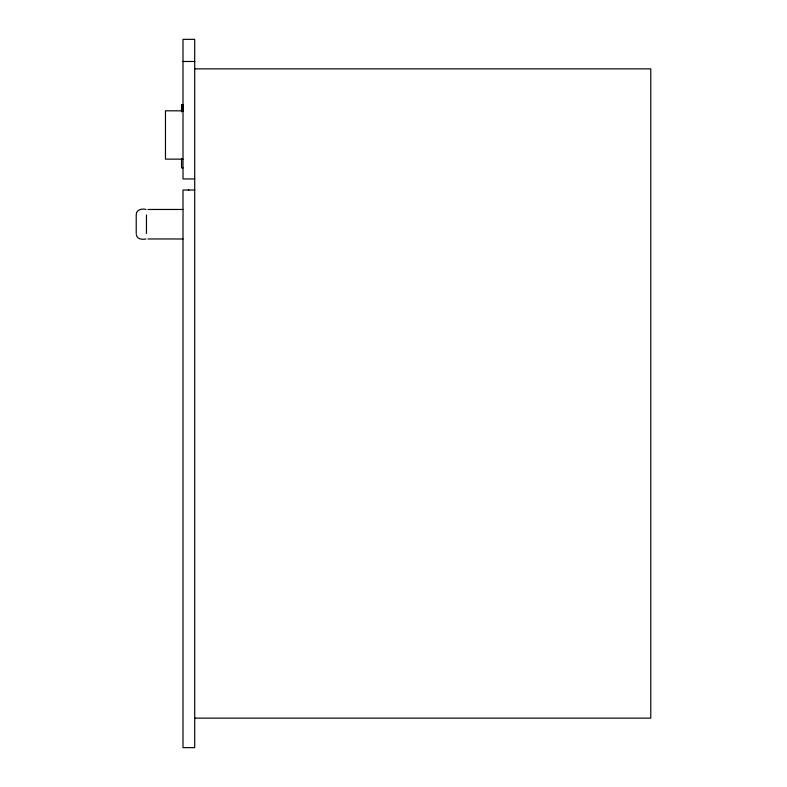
<?xml version="1.0" encoding="UTF-8"?>
<svg xmlns="http://www.w3.org/2000/svg" width="787" height="787" viewBox="0 0 787 787"><rect width="100%" height="100%" fill="white"/><g stroke="black" fill="none" stroke-linecap="round" stroke-linejoin="round"><path stroke-width="1.18" d="M188.28 190.08L188.85 190.011M183.007 61.484L194.704 61.484M194.704 68.862L650.77 68.862L650.77 718.138L194.704 718.138M183.007 104.612L181.541 104.651L181.541 111.852M181.541 104.73L183.007 104.789M181.541 104.917L183.007 104.976L181.541 105.005M181.541 105.832L183.007 105.95L181.541 106.117M181.541 106.215L183.007 106.206M181.541 106.412L183.007 106.432L181.541 106.501M181.541 106.678L183.007 106.668M181.541 106.825L183.007 106.953L181.541 106.993M181.541 107.258L183.007 107.13M181.541 107.396L183.007 107.347M181.541 107.75L183.007 107.75M181.541 108.094L183.007 108.094M181.541 108.449L183.007 108.449M183.007 109.905L181.541 109.875L183.007 110.042M181.541 110.131L183.007 110.2M181.541 110.278L183.007 110.357M181.541 110.505L183.007 110.426M181.541 110.672L183.007 110.593M183.007 110.829L165.467 110.8L165.467 159.141L183.007 159.141M183.007 110.908L181.541 110.987L183.007 111.134M181.541 111.272L183.007 111.311M183.007 167.857L181.541 167.857L181.541 158.443M194.704 178.944L183.007 178.944L183.007 39.35L194.704 39.35L194.704 747.65L183.007 747.65L183.007 190.011L194.704 190.011M145.979 209.46C141.827 208.211 135.905 209.804 136.23 214.999L136.23 233.444M147.926 209.46L183.007 209.46M145.979 238.973C142.29 239.74 136.741 239.278 136.318 234.516M147.926 238.973L183.007 238.973M146.461 214.999L146.461 233.444"/></g></svg>
